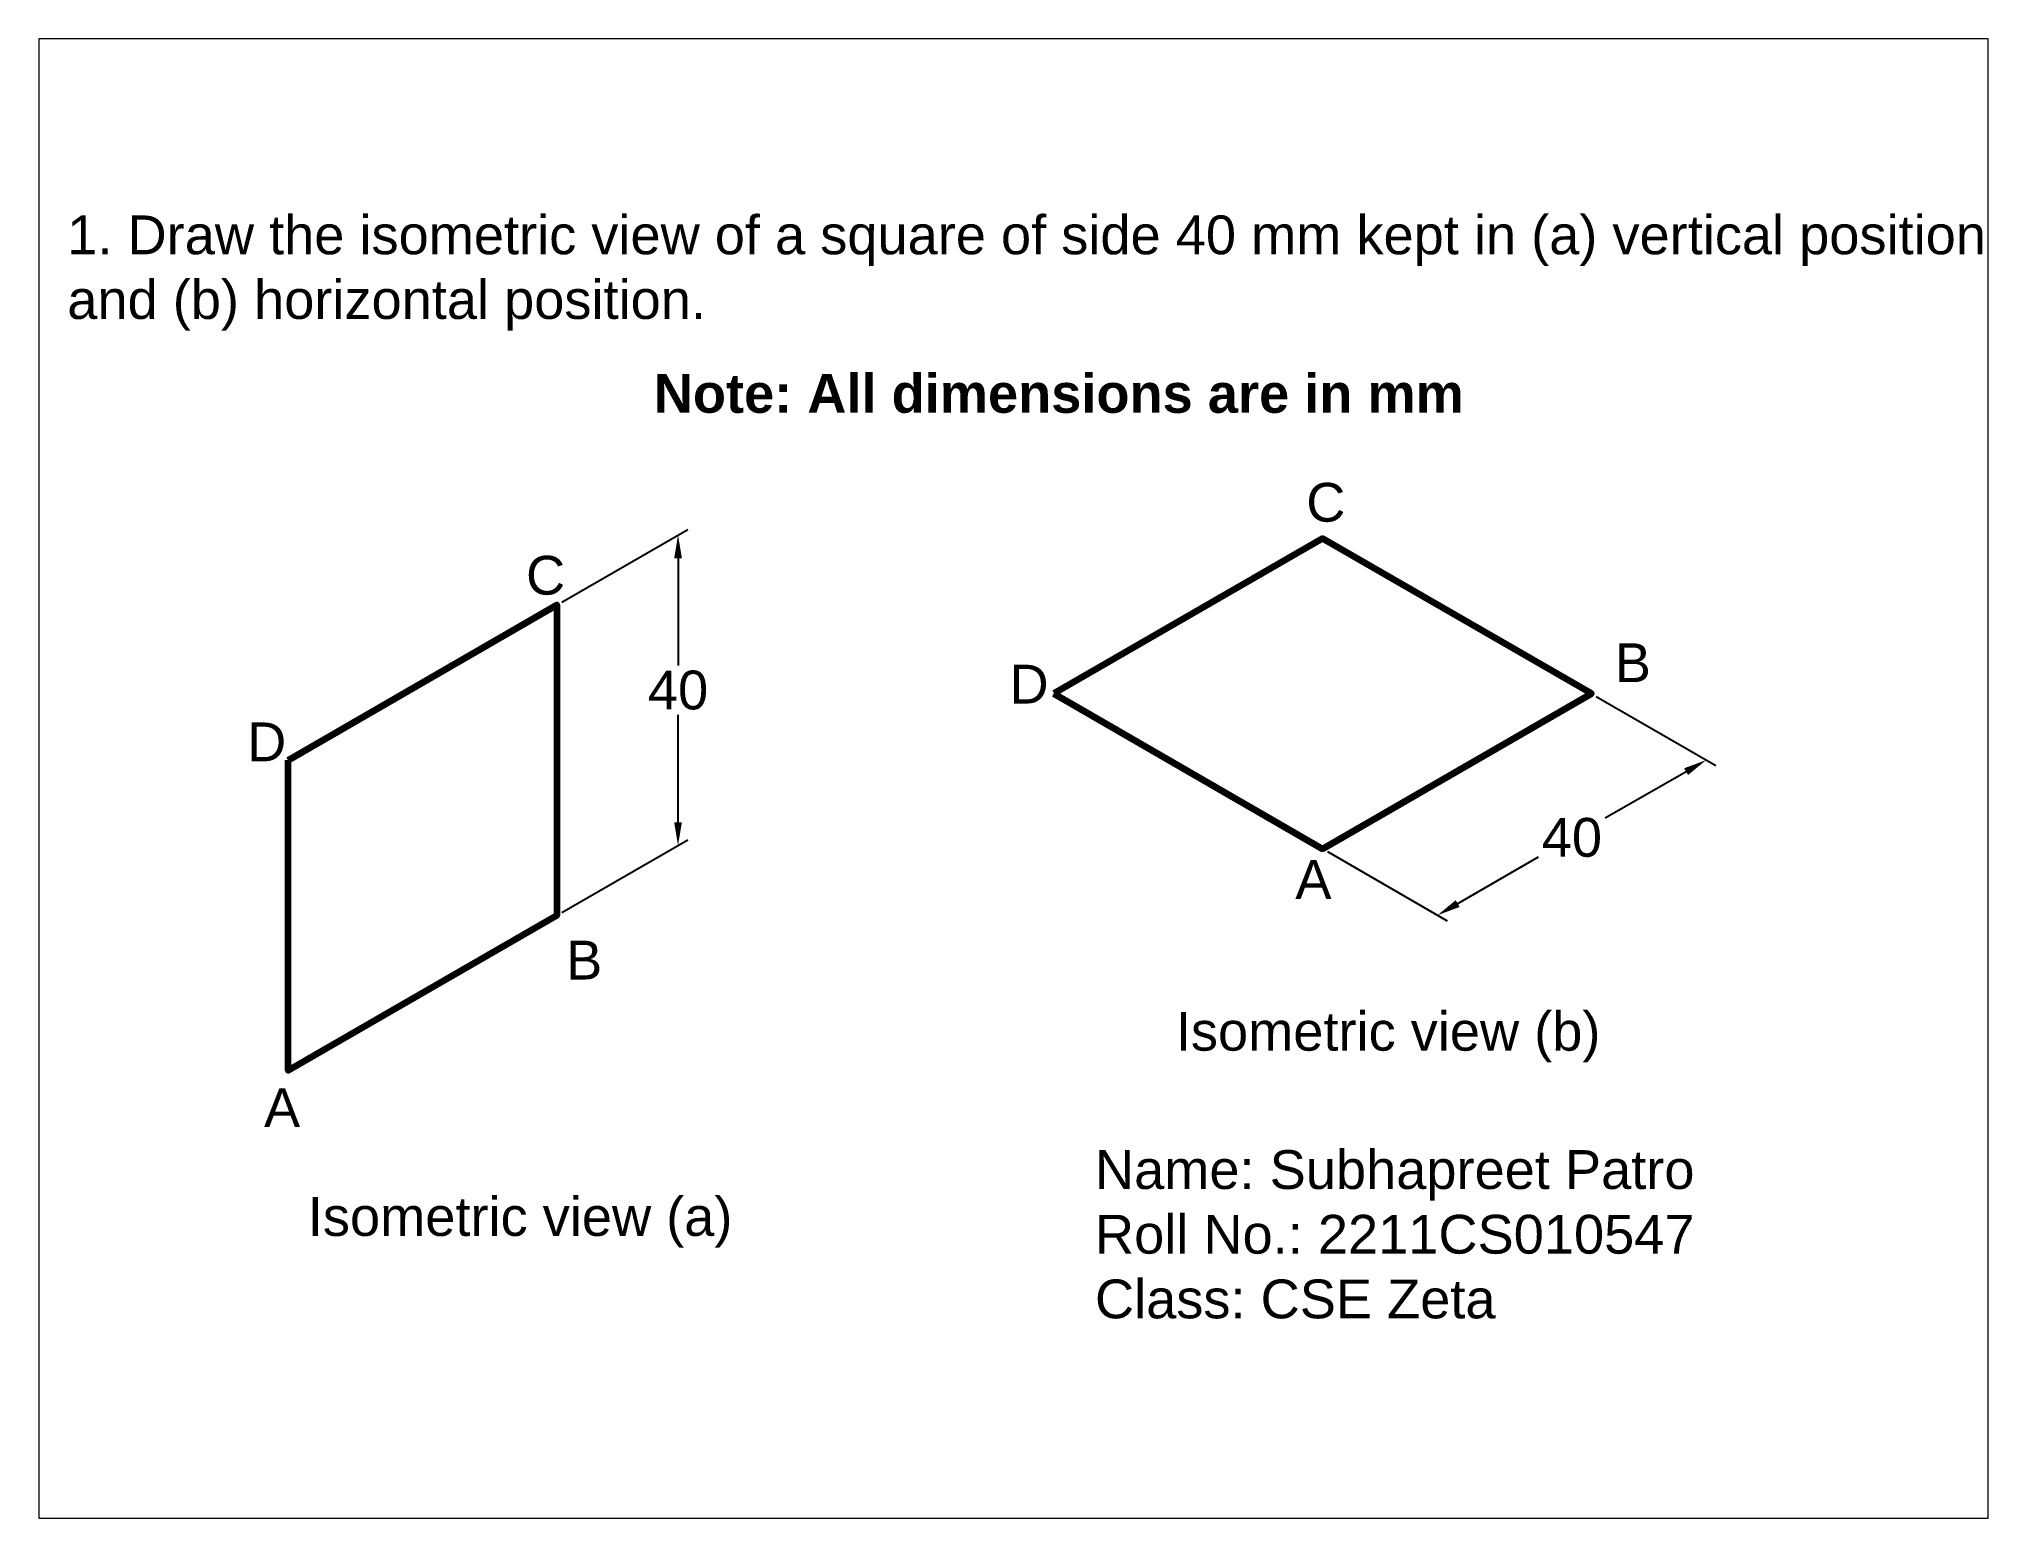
# Paper-space layout 'Layout1' of a CAD drawing. Header units: millimetres. Extents: x 26 to 231, y 20 to 176.
# The model-space entities are those that its viewports show. They can reach past a viewport. Long polylines and large blocks are cut down to what shows.
import ezdxf

# ---------------------------------------------------------------- set-up
doc = ezdxf.new("R2010")
doc.units = ezdxf.units.MM
doc.styles.get("Standard").update_dxf_attribs({"font": 'arial.ttf'})
doc.dimstyles.new('ISO-25', dxfattribs={"dimtxt": 5, "dimasz": 3, "dimexe": 1.25, "dimexo": 0.625, "dimtad": 1, "dimtih": 1, "dimtoh": 1, "dimdec": 0, "dimtxsty": 'Standard', "dimcen": 2.5, "dimadec": 0, "dimazin": 0, "dimtfac": 1, "dimtdec": 0, "dimtmove": 0, "dimatfit": 3, "dimfxl": 1, "dimarcsym": 0})

# ---------------------------------------------------------------- blocks, each defined once
blk = doc.blocks.new('*D1')
at = {"color": 0, "lineweight": -2, "transparency": 16777216}
for p, q in [((104.09, 135.2), (120.31, 144.57)), ((119.06, 140.85), (119.06, 127.02)), ((119.06, 106.85), (119.06, 120.67)), ((104.09, 95.2), (120.31, 104.57))]:
    blk.add_line(p, q, dxfattribs=at)
at = {"color": 0, "transparency": 16777216}
for points in [[(118.56, 140.85), (119.56, 140.85), (119.06, 143.85)], [(118.56, 106.85), (119.56, 106.85), (119.06, 103.85)]]:
    blk.add_solid(points, dxfattribs=at)
at = {"layer": 'Defpoints', "color": 0, "transparency": 16777216}
for p in [(103.46, 134.84), (119.06, 103.85), (103.46, 94.84)]:
    blk.add_point(p, dxfattribs=at)
at = {"color": 0, "transparency": 16777216, "insert": (119.06, 123.85), "char_height": 5, "attachment_point": 5}
blk.add_mtext('40', dxfattribs=at)
blk = doc.blocks.new('*D2')
at = {"color": 0, "lineweight": -2, "transparency": 16777216}
for p, q in [((237.38, 123.06), (252.82, 114.14)), ((248.97, 113.36), (238.55, 107.35)), ((202.74, 103.06), (218.18, 94.14)), ((219.53, 96.36), (229.95, 102.38))]:
    blk.add_line(p, q, dxfattribs=at)
at = {"color": 0, "transparency": 16777216}
for points in [[(248.72, 113.8), (249.22, 112.93), (251.57, 114.86)], [(219.28, 96.8), (219.78, 95.93), (216.93, 94.86)]]:
    blk.add_solid(points, dxfattribs=at)
at = {"layer": 'Defpoints', "color": 0, "transparency": 16777216}
for p in [(236.76, 123.42), (251.57, 114.86), (202.12, 103.42)]:
    blk.add_point(p, dxfattribs=at)
at = {"color": 0, "transparency": 16777216, "insert": (234.25, 104.86), "char_height": 5, "attachment_point": 5}
blk.add_mtext('40', dxfattribs=at)

msp = doc.modelspace()

# ---------------------------------------------------------------- linework, layer by layer
at = {"lineweight": 100}
msp.add_lwpolyline([(167.48, 123.42), (202.12, 103.42), (236.76, 123.42), (202.12, 143.42), (167.48, 123.42)], dxfattribs=at)
msp.add_lwpolyline([(68.82, 114.84), (103.46, 134.84), (103.46, 94.84), (68.82, 74.84)], close=True, dxfattribs=at)

# ---------------------------------------------------------------- texts
at = {"char_height": 5, "attachment_point": 1}
for s, width, insert in [('1. Draw the isometric view of a square of side 40 mm kept in (a) vertical position and (b) horizontal position.', 254.8089, (40.35, 185.03)), ('{\\fArial|b1|i0|c0|p34;Note: All dimensions are in mm}', 120.5751, (115.93, 164.6)), ('C', 6.5941, (200.02, 150.57)), ('C', 6.5941, (99.47, 141.17)), ('B', 8.0334, (239.78, 129.9)), ('D', 5.7561, (161.77, 127.14)), ('D', 5.7561, (63.53, 119.7)), ('A', 13.264, (198.61, 101.97)), ('B', 8.0334, (104.64, 91.58)), ('Isometric view (b)', 91.3954, (183.21, 82.41)), ('A', 13.264, (65.7, 72.56)), ('Name: Subhapreet Patro\\PRoll No.: 2211CS010547\\PClass: CSE Zeta', 99.9001, (172.79, 64.59)), ('Isometric view (a)', 63.0219, (71.35, 58.54))]:
    msp.add_mtext_dynamic_manual_height_columns(s, width=width, gutter_width=25, heights=[0], dxfattribs=dict(at, insert=insert))

# ---------------------------------------------------------------- dimensions: what is measured, and where the dimension line sits
for p1, p2, distance, picture, middle in [((103.46, 134.84), (103.46, 94.84), 15.6, '*D1', (119.06, 123.85)), ((202.12, 103.42), (236.76, 123.42), -14.81, '*D2', (234.25, 104.86))]:
    dim = msp.add_aligned_dim(p1=p1, p2=p2, distance=distance, dimstyle='ISO-25')
    dim.commit()
    dim.dimension.update_dxf_attribs({"geometry": picture, "text_midpoint": middle})

psp = doc.layouts.get("Layout1")

# ---------------------------------------------------------------- viewports
at = {"layer": '0'}
psp.add_viewport(center=(128.5, 97.5), size=(205.6, 156), view_center_point=(162.29, 112.48), view_height=190.5787, dxfattribs=at)

doc.saveas('drawing.dxf')
